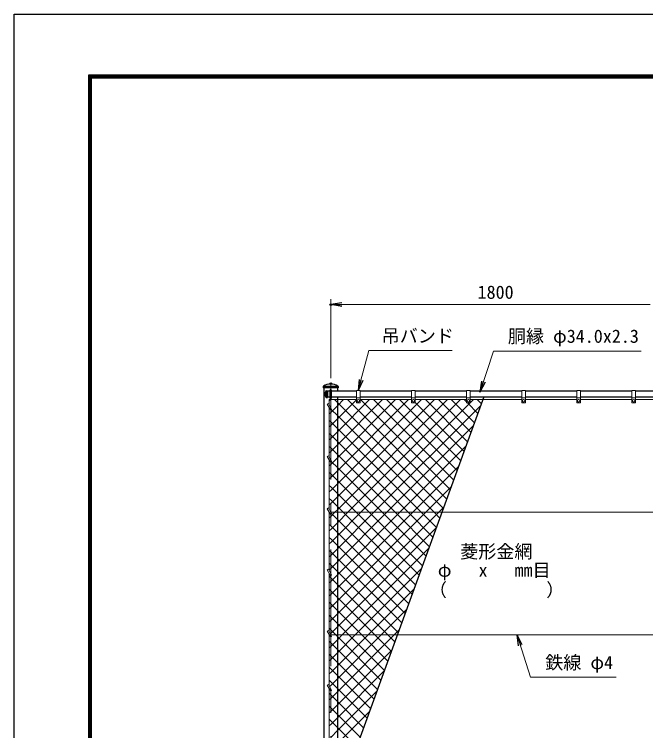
# Model space of a CAD drawing. Units: millimetres, scale not verified. Extents: x -6300 to 6300, y -4455 to 4455.
# Drawn here: x -6300 to -2862, y 557 to 4455 of the extents above; entities that cross this region are included whole.
import ezdxf
from ezdxf.enums import TextEntityAlignment as Align

# ---------------------------------------------------------------- set-up
doc = ezdxf.new("R2010")
doc.units = ezdxf.units.MM
doc.header["$LTSCALE"] = 20
doc.header["$PDMODE"] = 32
doc.header["$PDSIZE"] = 10
doc.linetypes.add('USER1', pattern=[50.8, 31.75, -6.35, 6.35, -6.35])
for name, color, linetype, lineweight in [('0-0_D-STR1', 1, 'Continuous', 25), ('0-1_D-STR3', 3, 'Continuous', 13), ('0-2_D-BMK', 2, 'USER1', 13), ('0-3_D-STR2', 7, 'Continuous', 13), ('0-4_D-STR-DIM', 7, 'Continuous', 13), ('0-6_Defpoints', 8, 'Continuous', 25), ('0-A_D-STR-TXT', 7, 'Continuous', 13), ('0-C_D-TTL', 7, 'Continuous', 25)]:
    doc.layers.add(name, color=color, linetype=linetype, lineweight=lineweight)
doc.layers.add('0-5_0', color=7, linetype='Continuous')
doc.styles.add('ＭＳ ゴシック', font='')
doc.styles.get('ＭＳ ゴシック').set_extended_font_data('MS Gothic')

# ---------------------------------------------------------------- blocks, each defined once
blk = doc.blocks.new('_Open')
at = {"layer": '0-5_0'}
blk.add_line((-20, 3.333), (0, 0), dxfattribs=at)
blk.add_lwpolyline([(-20, -3.333), (0, 0), (-20, 0)], dxfattribs=at)

msp = doc.modelspace()

# ---------------------------------------------------------------- linework, layer by layer
at = {"layer": '0-0_D-STR1'}
for p, q in [((-4617.08, 2430.39), (-4617.08, 2422.34)), ((-4536.88, 2430.34), (-4617.08, 2430.34)), ((-4536.88, 2422.34), (-4617.08, 2422.34)), ((-4538.83, 2405.34), (-4538.83, 2422.34)), ((-4536.88, 2430.39), (-4536.88, 2422.34)), ((-4602.31, 2405.84), (-4593.98, 2405.84)), ((-4601.98, 2405.84), (-4601.98, 2370.84)), ((-4593.98, 2405.84), (-4593.98, 2370.84)), ((-4580.98, 2405.34), (-4593.98, 2405.34)), ((-4436.98, 2405.34), (-4572.98, 2405.34)), ((-4136.98, 2405.34), (-4416.98, 2405.34)), ((-3836.98, 2405.34), (-4116.98, 2405.34)), ((-3536.98, 2405.34), (-3816.98, 2405.34)), ((-3236.98, 2405.34), (-3516.98, 2405.34)), ((-2936.98, 2405.34), (-3216.98, 2405.34)), ((-2780.98, 2405.34), (-2916.98, 2405.34)), ((-4602.31, 2370.84), (-4593.98, 2370.84)), ((-4580.98, 2371.34), (-4593.98, 2371.34)), ((-4436.98, 2371.34), (-4572.98, 2371.34)), ((-4538.83, 422.34), (-4538.83, 2371.34)), ((-4136.98, 2371.34), (-4416.98, 2371.34)), ((-3836.98, 2371.34), (-4116.98, 2371.34)), ((-3536.98, 2371.34), (-3816.98, 2371.34)), ((-3236.98, 2371.34), (-3516.98, 2371.34)), ((-2936.98, 2371.34), (-3216.98, 2371.34)), ((-2780.98, 2371.34), (-2916.98, 2371.34))]:
    msp.add_line(p, q, dxfattribs=at)
msp.add_lwpolyline([(-4615.13, 2422.34), (-4615.13, -2124.66), (-4538.83, -2124.66), (-4538.83, -1594.66)], dxfattribs=at)
for centre, radius, start, end in [((-4615.58, 2430.39), 1.5, 123.03241, 180), ((-4576.98, 2371.03), 72.31, 56.96759, 123.03241), ((-4538.38, 2430.39), 1.5, 0, 56.96759), ((-4571.76, 2388.34), 35.72, 151.52136, 208.47864), ((-4602.31, 2404.84), 1, 90, 147.70173), ((-4602.31, 2371.84), 1, 212.29827, 270)]:
    msp.add_arc(centre, radius, start, end, dxfattribs=at)
at = {"layer": '0-1_D-STR3'}
for p, q in [((-4580.98, 2366.34), (-4580.98, 2410.34)), ((-4572.98, 2366.34), (-4572.98, 2410.34)), ((-4436.98, 2407.34), (-4436.98, 2342.34)), ((-4416.98, 2407.34), (-4436.98, 2407.34)), ((-4416.98, 2407.34), (-4416.98, 2342.34)), ((-4136.98, 2407.34), (-4136.98, 2342.34)), ((-4116.98, 2407.34), (-4136.98, 2407.34)), ((-4116.98, 2407.34), (-4116.98, 2342.34)), ((-3836.98, 2407.34), (-3836.98, 2342.34)), ((-3816.98, 2407.34), (-3836.98, 2407.34)), ((-3816.98, 2407.34), (-3816.98, 2342.34)), ((-3536.98, 2407.34), (-3536.98, 2342.34)), ((-3516.98, 2407.34), (-3536.98, 2407.34)), ((-3516.98, 2407.34), (-3516.98, 2342.34)), ((-3236.98, 2407.34), (-3236.98, 2342.34)), ((-3216.98, 2407.34), (-3236.98, 2407.34)), ((-3216.98, 2407.34), (-3216.98, 2342.34)), ((-2936.98, 2407.34), (-2936.98, 2342.34)), ((-2916.98, 2407.34), (-2936.98, 2407.34)), ((-2916.98, 2407.34), (-2916.98, 2342.34)), ((-4584.98, 2330.2), (-4584.98, 2358.34)), ((-4584.98, 2358.34), (-4436.98, 2358.34)), ((-4416.98, 2367.34), (-4436.98, 2367.34)), ((-4418.98, 2340.34), (-4434.98, 2340.34)), ((-4433.48, 2356.08), (-4426.98, 2359.84)), ((-4433.48, 2356.08), (-4433.48, 2348.6)), ((-4426.98, 2359.84), (-4420.48, 2356.08)), ((-4420.48, 2356.08), (-4420.48, 2348.6)), ((-4416.98, 2358.34), (-4136.98, 2358.34)), ((-4116.98, 2367.34), (-4136.98, 2367.34)), ((-4118.98, 2340.34), (-4134.98, 2340.34)), ((-4133.48, 2356.08), (-4126.98, 2359.84)), ((-4133.48, 2356.08), (-4133.48, 2348.6)), ((-4126.98, 2359.84), (-4120.48, 2356.08)), ((-4120.48, 2356.08), (-4120.48, 2348.6)), ((-4116.98, 2358.34), (-3836.98, 2358.34)), ((-3816.98, 2367.34), (-3836.98, 2367.34)), ((-3818.98, 2340.34), (-3834.98, 2340.34)), ((-3833.48, 2356.08), (-3826.98, 2359.84)), ((-3833.48, 2356.08), (-3833.48, 2348.6)), ((-3826.98, 2359.84), (-3820.48, 2356.08)), ((-3820.48, 2356.08), (-3820.48, 2348.6)), ((-3816.98, 2358.34), (-3536.98, 2358.34)), ((-3516.98, 2367.34), (-3536.98, 2367.34)), ((-3518.98, 2340.34), (-3534.98, 2340.34)), ((-3533.48, 2356.08), (-3526.98, 2359.84)), ((-3533.48, 2356.08), (-3533.48, 2348.6)), ((-3526.98, 2359.84), (-3520.48, 2356.08)), ((-3520.48, 2356.08), (-3520.48, 2348.6)), ((-3516.98, 2358.34), (-3236.98, 2358.34)), ((-3216.98, 2367.34), (-3236.98, 2367.34)), ((-3218.98, 2340.34), (-3234.98, 2340.34)), ((-3233.48, 2356.08), (-3226.98, 2359.84)), ((-3233.48, 2356.08), (-3233.48, 2348.6)), ((-3226.98, 2359.84), (-3220.48, 2356.08)), ((-3220.48, 2356.08), (-3220.48, 2348.6)), ((-3216.98, 2358.34), (-2936.98, 2358.34)), ((-2916.98, 2367.34), (-2936.98, 2367.34)), ((-2918.98, 2340.34), (-2934.98, 2340.34)), ((-2933.48, 2356.08), (-2926.98, 2359.84)), ((-2933.48, 2356.08), (-2933.48, 2348.6)), ((-2926.98, 2359.84), (-2920.48, 2356.08)), ((-2920.48, 2356.08), (-2920.48, 2348.6)), ((-2916.98, 2358.34), (-2636.98, 2358.34)), ((-4596.37, 2333.93), (-4589.45, 2337.93)), ((-4596.37, 2333.93), (-4580.45, 2306.34)), ((-4589.45, 2337.93), (-4573.52, 2310.34)), ((-4584.98, 2045.7), (-4584.98, 2314.2)), ((-4596.37, 2049.43), (-4580.45, 2021.84)), ((-4584.98, 1761.2), (-4584.98, 2029.7)), ((-4596.37, 1764.93), (-4589.45, 1768.93)), ((-4596.37, 1764.93), (-4580.45, 1737.34)), ((-4589.45, 1768.93), (-4573.52, 1741.34)), ((-4584.98, 1427.7), (-4584.98, 1745.2)), ((-2785.06, 1745.34), (-4575.83, 1745.34)), ((-4596.37, 1431.43), (-4589.45, 1435.43)), ((-4596.37, 1431.43), (-4580.45, 1403.84)), ((-4589.45, 1435.43), (-4573.52, 1407.84)), ((-4584.98, 1094.2), (-4584.98, 1411.7)), ((-4596.37, 1097.93), (-4589.45, 1101.93)), ((-4596.37, 1097.93), (-4580.45, 1070.34)), ((-4589.45, 1101.93), (-4573.52, 1074.34)), ((-4584.98, 800.7), (-4584.98, 1078.2)), ((-2785.06, 1078.34), (-4575.83, 1078.34)), ((-4596.37, 804.43), (-4589.45, 808.43)), ((-4596.37, 804.43), (-4580.45, 776.84)), ((-4589.45, 808.43), (-4573.52, 780.84)), ((-4584.98, 507.2), (-4584.98, 784.7))]:
    msp.add_line(p, q, dxfattribs=at)
for points in [[(-4433.48, 2348.6), (-4426.98, 2344.84), (-4420.48, 2348.6)], [(-4133.48, 2348.6), (-4126.98, 2344.84), (-4120.48, 2348.6)], [(-3833.48, 2348.6), (-3826.98, 2344.84), (-3820.48, 2348.6)], [(-3533.48, 2348.6), (-3526.98, 2344.84), (-3520.48, 2348.6)], [(-3233.48, 2348.6), (-3226.98, 2344.84), (-3220.48, 2348.6)], [(-2933.48, 2348.6), (-2926.98, 2344.84), (-2920.48, 2348.6)], [(-4596.37, 2049.43), (-4589.45, 2053.43), (-4573.52, 2025.84)]]:
    msp.add_lwpolyline(points, dxfattribs=at)
for centre in [(-4426.98, 2352.34), (-4126.98, 2352.34), (-3826.98, 2352.34), (-3526.98, 2352.34), (-3226.98, 2352.34), (-2926.98, 2352.34)]:
    msp.add_circle(centre, 6.49, dxfattribs=at)
for centre, radius, start, end in [((-4576.98, 2410.34), 4, 0, 180), ((-4576.98, 2366.34), 4, 180, 0), ((-4434.98, 2342.34), 2, 180, 270), ((-4418.98, 2342.34), 2, 270, 0), ((-4134.98, 2342.34), 2, 180, 270), ((-4118.98, 2342.34), 2, 270, 0), ((-3834.98, 2342.34), 2, 180, 270), ((-3818.98, 2342.34), 2, 270, 0), ((-3534.98, 2342.34), 2, 180, 270), ((-3518.98, 2342.34), 2, 270, 0), ((-3234.98, 2342.34), 2, 180, 270), ((-3218.98, 2342.34), 2, 270, 0), ((-2934.98, 2342.34), 2, 180, 270), ((-2918.98, 2342.34), 2, 270, 0), ((-4576.98, 2308.34), 4, 210, 30), ((-4576.98, 2023.84), 4, 210, 30), ((-4576.98, 1739.34), 4, 210, 30), ((-4576.98, 1405.84), 4, 210, 30), ((-4576.98, 1072.34), 4, 210, 30), ((-4576.98, 778.84), 4, 210, 30)]:
    msp.add_arc(centre, radius, start, end, dxfattribs=at)
at = {"layer": '0-2_D-BMK'}
msp.add_line((-4576.98, -2139.66), (-4576.98, 2445.34), dxfattribs=at)
at = {"layer": '0-3_D-STR2'}
for p, q in [((-4584.98, 2351.05), (-4577.69, 2358.34)), ((-4538.83, 2185.06), (-4365.56, 2358.34)), ((-4538.83, 2114.35), (-4294.85, 2358.34)), ((-4538.83, 2043.64), (-4224.13, 2358.34)), ((-4538.83, 1972.93), (-4153.42, 2358.34)), ((-4538.83, 1902.22), (-4082.71, 2358.34)), ((-4538.83, 1831.51), (-4012, 2358.34)), ((-3944.75, 1817.27), (-4485.82, 2358.34)), ((-3925.88, 1869.12), (-4415.11, 2358.34)), ((-3907.01, 1920.96), (-4344.4, 2358.34)), ((-3888.14, 1972.8), (-4273.68, 2358.34)), ((-3869.28, 2024.64), (-4202.97, 2358.34)), ((-3850.41, 2076.48), (-4116.98, 2343.06)), ((-3831.54, 2128.33), (-4061.55, 2358.34)), ((-3812.67, 2180.17), (-3990.84, 2358.34)), ((-3793.8, 2232.01), (-3920.13, 2358.34)), ((-3836.98, 2345.9), (-3849.42, 2358.34)), ((-3774.93, 2283.85), (-3831.42, 2340.34)), ((-3756.06, 2335.69), (-3778.71, 2358.34)), ((-4342.16, 1745.34), (-3758.5, 2329)), ((-4576.98, 2237.37), (-4584.98, 2245.37)), ((-4538.83, 2199.22), (-4576.98, 2237.37)), ((-4576.98, 2146.91), (-4538.83, 2185.06)), ((-4084.95, 1745.34), (-4538.83, 2199.22)), ((-4271.45, 1745.34), (-3798.96, 2217.83)), ((-4576.98, 2166.66), (-4584.98, 2174.66)), ((-4584.98, 2138.91), (-4576.98, 2146.91)), ((-4538.83, 2128.51), (-4576.98, 2166.66)), ((-4576.98, 2076.2), (-4538.83, 2114.35)), ((-4155.66, 1745.34), (-4538.83, 2128.51)), ((-4200.74, 1745.34), (-3839.43, 2106.65)), ((-4576.98, 2095.95), (-4584.98, 2103.95)), ((-4584.98, 2068.2), (-4576.98, 2076.2)), ((-4538.83, 2057.8), (-4576.98, 2095.95)), ((-4576.98, 2005.49), (-4538.83, 2043.64)), ((-4226.37, 1745.34), (-4538.83, 2057.8)), ((-4584.98, 1997.49), (-4576.98, 2005.49)), ((-4130.03, 1745.34), (-3879.89, 1995.48)), ((-4576.98, 1954.53), (-4584.98, 1962.53)), ((-4576.98, 1934.78), (-4538.83, 1972.93)), ((-4538.83, 1916.38), (-4576.98, 1954.53)), ((-4584.98, 1926.78), (-4576.98, 1934.78)), ((-4367.79, 1745.34), (-4538.83, 1916.38)), ((-4576.98, 1883.82), (-4584.98, 1891.82)), ((-4576.98, 1864.07), (-4538.83, 1902.22)), ((-4538.83, 1845.67), (-4576.98, 1883.82)), ((-4059.32, 1745.34), (-3920.35, 1884.3)), ((-4584.98, 1856.07), (-4576.98, 1864.07)), ((-4438.5, 1745.34), (-4538.83, 1845.67)), ((-4576.98, 1813.11), (-4584.98, 1821.11)), ((-4584.98, 1785.36), (-4576.98, 1793.36)), ((-4576.98, 1793.36), (-4538.83, 1831.51)), ((-4538.83, 1774.96), (-4576.98, 1813.11)), ((-4509.21, 1745.34), (-4538.83, 1774.96)), ((-3988.61, 1745.34), (-3960.82, 1773.13)), ((-4538.83, 1548.67), (-4342.16, 1745.34)), ((-4538.83, 1477.96), (-4271.45, 1745.34)), ((-4538.83, 1407.25), (-4200.74, 1745.34)), ((-4538.83, 1336.54), (-4130.03, 1745.34)), ((-4538.83, 1265.83), (-4059.32, 1745.34)), ((-4538.83, 1195.12), (-3988.61, 1745.34)), ((-4114.57, 1350.7), (-4509.21, 1745.34)), ((-4095.7, 1402.54), (-4438.5, 1745.34)), ((-4076.83, 1454.38), (-4367.79, 1745.34)), ((-4039.1, 1558.07), (-4226.37, 1745.34)), ((-4020.23, 1609.91), (-4155.66, 1745.34)), ((-4001.36, 1661.75), (-4084.95, 1745.34)), ((-4576.98, 1671.69), (-4584.98, 1679.69)), ((-4538.83, 1633.54), (-4576.98, 1671.69)), ((-4576.98, 1600.98), (-4584.98, 1608.98)), ((-4538.83, 1562.83), (-4576.98, 1600.98)), ((-4152.31, 1247.01), (-4538.83, 1633.54)), ((-4171.18, 1195.17), (-4538.83, 1562.83)), ((-4576.98, 1530.27), (-4584.98, 1538.27)), ((-4576.98, 1510.52), (-4538.83, 1548.67)), ((-4538.83, 1492.12), (-4576.98, 1530.27)), ((-4514.19, 1078.34), (-4041.75, 1550.78)), ((-4584.98, 1502.52), (-4576.98, 1510.52)), ((-4190.05, 1143.33), (-4538.83, 1492.12)), ((-4576.98, 1459.55), (-4584.98, 1467.55)), ((-4576.98, 1439.81), (-4538.83, 1477.96)), ((-4538.83, 1421.4), (-4576.98, 1459.55)), ((-4584.98, 1431.81), (-4576.98, 1439.81)), ((-4576.98, 1369.1), (-4538.83, 1407.25)), ((-4208.92, 1091.49), (-4538.83, 1421.4)), ((-4443.47, 1078.34), (-4082.21, 1439.6)), ((-4576.98, 1388.84), (-4584.98, 1396.84)), ((-4584.98, 1361.1), (-4576.98, 1369.1)), ((-4538.83, 1350.69), (-4576.98, 1388.84)), ((-4576.98, 1318.13), (-4584.98, 1326.13)), ((-4576.98, 1298.39), (-4538.83, 1336.54)), ((-4266.48, 1078.34), (-4538.83, 1350.69)), ((-4372.76, 1078.34), (-4122.68, 1328.43)), ((-4584.98, 1290.39), (-4576.98, 1298.39)), ((-4538.83, 1279.98), (-4576.98, 1318.13)), ((-4576.98, 1247.42), (-4584.98, 1255.42)), ((-4576.98, 1227.68), (-4538.83, 1265.83)), ((-4337.19, 1078.34), (-4538.83, 1279.98)), ((-4584.98, 1219.68), (-4576.98, 1227.68)), ((-4538.83, 1209.27), (-4576.98, 1247.42)), ((-4407.9, 1078.34), (-4538.83, 1209.27)), ((-4576.98, 1176.71), (-4584.98, 1184.71)), ((-4576.98, 1156.97), (-4538.83, 1195.12)), ((-4538.83, 1138.56), (-4576.98, 1176.71)), ((-4584.98, 1148.97), (-4576.98, 1156.97)), ((-4478.61, 1078.34), (-4538.83, 1138.56)), ((-4576.98, 1015.54), (-4538.83, 1053.69)), ((-4538.83, 1053.69), (-4514.19, 1078.34)), ((-4538.83, 982.98), (-4443.47, 1078.34)), ((-4538.83, 912.27), (-4372.76, 1078.34)), ((-4284.39, 884.12), (-4478.61, 1078.34)), ((-4265.52, 935.96), (-4407.9, 1078.34)), ((-4246.65, 987.81), (-4337.19, 1078.34)), ((-4227.78, 1039.65), (-4266.48, 1078.34)), ((-4576.98, 1035.29), (-4584.98, 1043.29)), ((-4584.98, 1007.54), (-4576.98, 1015.54)), ((-4538.83, 997.14), (-4576.98, 1035.29)), ((-4576.98, 944.83), (-4538.83, 982.98)), ((-4322.13, 780.44), (-4538.83, 997.14)), ((-4538.83, 700.14), (-4244.07, 994.9)), ((-4576.98, 964.58), (-4584.98, 972.58)), ((-4584.98, 936.83), (-4576.98, 944.83)), ((-4538.83, 926.43), (-4576.98, 964.58)), ((-4576.98, 893.87), (-4584.98, 901.87)), ((-4576.98, 874.12), (-4538.83, 912.27)), ((-4341, 728.6), (-4538.83, 926.43)), ((-4584.98, 866.12), (-4576.98, 874.12)), ((-4538.83, 855.72), (-4576.98, 893.87)), ((-4538.83, 629.43), (-4284.53, 883.73)), ((-4576.98, 823.16), (-4584.98, 831.16)), ((-4538.83, 785.01), (-4576.98, 823.16)), ((-4359.87, 676.75), (-4538.83, 855.72)), ((-4378.74, 624.91), (-4538.83, 785.01)), ((-4576.98, 752.45), (-4584.98, 760.45)), ((-4538.83, 714.3), (-4576.98, 752.45)), ((-4538.83, 558.72), (-4325, 772.55)), ((-4397.6, 573.07), (-4538.83, 714.3)), ((-4576.98, 681.74), (-4584.98, 689.74)), ((-4576.98, 661.99), (-4538.83, 700.14)), ((-4538.83, 643.59), (-4576.98, 681.74)), ((-4584.98, 653.99), (-4576.98, 661.99)), ((-4576.98, 591.28), (-4538.83, 629.43)), ((-4416.47, 521.23), (-4538.83, 643.59)), ((-4576.98, 611.03), (-4584.98, 619.03)), ((-4584.98, 583.28), (-4576.98, 591.28)), ((-4538.83, 572.88), (-4576.98, 611.03)), ((-4576.98, 520.57), (-4538.83, 558.72)), ((-4435.34, 469.39), (-4538.83, 572.88))]:
    msp.add_line(p, q, dxfattribs=at)
for points in [[(-4584.98, 2280.34), (-4576.98, 2288.34), (-4538.83, 2326.49), (-4506.98, 2358.34)], [(-4584.98, 1714.65), (-4576.98, 1722.65), (-4554.29, 1745.34), (-4538.83, 1760.8), (-3941.29, 2358.34)], [(-4584.98, 1643.94), (-4576.98, 1651.94), (-4538.83, 1690.09), (-4483.58, 1745.34), (-3870.58, 2358.34)], [(-4584.98, 1573.23), (-4576.98, 1581.23), (-4538.83, 1619.38), (-4412.87, 1745.34), (-3799.87, 2358.34)], [(-4584.98, 2209.63), (-4576.98, 2217.63), (-4538.83, 2255.78), (-4436.98, 2357.63)], [(-3963.62, 1765.43), (-4538.83, 2340.64), (-4556.53, 2358.34)], [(-3982.49, 1713.59), (-4014.24, 1745.34), (-4538.83, 2269.93), (-4574.29, 2305.39)], [(-4057.96, 1506.22), (-4297.08, 1745.34), (-4538.83, 1987.09), (-4573.55, 2021.81)], [(-4133.44, 1298.86), (-4538.83, 1704.25), (-4573.08, 1738.5)], [(-4579.15, 1084.09), (-4576.98, 1086.25), (-4538.83, 1124.4), (-4001.28, 1661.95)], [(-4583.05, 797.35), (-4576.98, 803.41), (-4538.83, 841.56), (-4302.05, 1078.34), (-4163.14, 1217.25)], [(-4303.26, 832.28), (-4538.83, 1067.85), (-4549.32, 1078.34), (-4576.98, 1106), (-4584.98, 1114)], [(-4584.98, 724.7), (-4576.98, 732.7), (-4538.83, 770.85), (-4231.34, 1078.34), (-4203.61, 1106.08)], [(-4584.98, 441.86), (-4576.98, 449.86), (-4538.83, 488.01), (-4365.46, 661.38)]]:
    msp.add_lwpolyline(points, dxfattribs=at)
at = {"layer": '0-4_D-STR-DIM'}
for p, q in [((-4576.98, 2475.34), (-4576.98, 2905.34)), ((-2836.98, 2875.34), (-4516.98, 2875.34))]:
    msp.add_line(p, q, dxfattribs=at)
at = {"layer": '0-6_Defpoints'}
msp.add_line((-4615.13, -24.58), (-3741.63, 2375.34), dxfattribs=at)
for p in [(-4576.98, 2875.34), (-4576.98, 2445.34)]:
    msp.add_point(p, dxfattribs=at)
at = {"layer": '0-A_D-STR-TXT'}
for points in [[(-3915.96, 2626.72), (-4369.63, 2626.72), (-4426.48, 2409.27)], [(-2886.95, 2621.71), (-3690.87, 2621.71), (-3763.69, 2401.23)], [(-3022.51, 847.9), (-3489.51, 847.9), (-3561.95, 1076.43)]]:
    msp.add_lwpolyline(points, dxfattribs=at)
at = {"layer": '0-C_D-TTL', "color": 2}
msp.add_lwpolyline([(-6299.52, 4455.34), (6300.48, 4455.34), (6300.48, -4454.66), (-6299.52, -4454.66)], close=True, dxfattribs=at)
at = {"layer": '0-C_D-TTL'}
for points in [[(-5894.52, 4125.34), (5895.48, 4125.34), (5895.48, -4124.66), (-5894.52, -4124.66)], [(-5890.77, 4121.59), (5891.73, 4121.59), (5891.73, -4120.91), (-5890.77, -4120.91)], [(-5887.02, 4117.84), (5887.98, 4117.84), (5887.98, -4117.16), (-5887.02, -4117.16)], [(-5883.27, 4114.09), (5884.23, 4114.09), (5884.23, -4113.41), (-5883.27, -4113.41)], [(-5879.52, 4110.34), (5880.48, 4110.34), (5880.48, -4109.66), (-5879.52, -4109.66)]]:
    msp.add_lwpolyline(points, close=True, dxfattribs=at)

# ---------------------------------------------------------------- block references
at = {"layer": '0-4_D-STR-DIM', "xscale": 3, "yscale": 3, "rotation": 180}
msp.add_blockref('_Open', (-4576.98, 2875.34), dxfattribs=at)
at = {"layer": '0-A_D-STR-TXT', "xscale": 3, "yscale": 3}
for p, rotation in [((-4426.98, 2407.34), 255.34977), ((-3764.31, 2399.33), 251.72407), ((-3562.56, 1078.34), 107.58773)]:
    msp.add_blockref('_Open', p, dxfattribs=dict(at, rotation=rotation))

# ---------------------------------------------------------------- texts
at = {"layer": '0-4_D-STR-DIM', "style": 'ＭＳ ゴシック'}
msp.add_text('1800', height=72.14, dxfattribs=at).set_placement((-3777.33, 2885.46), align=Align.BOTTOM_LEFT)
at = {"layer": '0-A_D-STR-TXT', "style": 'ＭＳ ゴシック'}
for s, p in [('吊バンド', (-4299.72, 2647.51)), ('胴縁 φ34.0x2.3', (-3612.2, 2646.11)), ('菱形金網', (-3871.9, 1474.37)), ('φ   x   mm目', (-3993.73, 1372.99)), ('（\u3000\u3000   \u3000\u3000）', (-4042.46, 1265.52)), ('鉄線 φ4', (-3408.94, 870.2))]:
    msp.add_text(s, height=72.14, dxfattribs=at).set_placement(p, align=Align.BOTTOM_LEFT)

doc.saveas('drawing.dxf')
